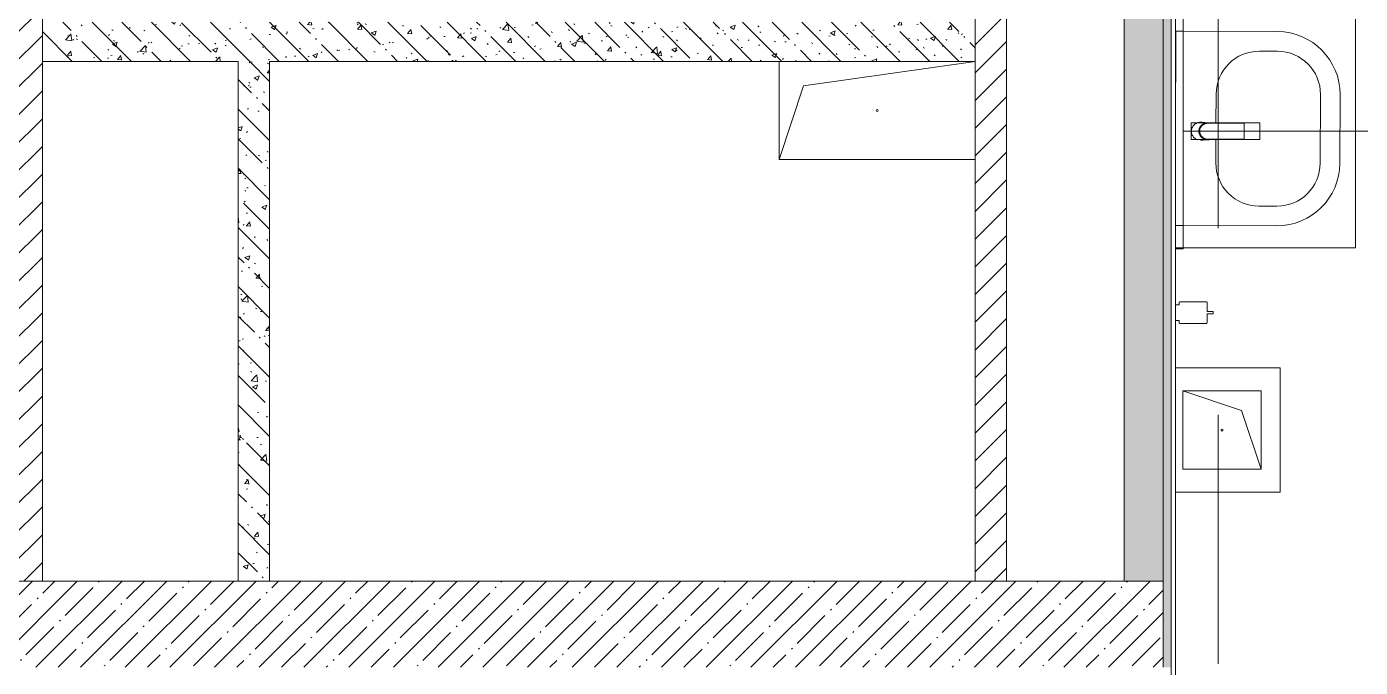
# Model space of a CAD drawing. Header units: millimetres. Extents: x 35840 to 252964, y -8553 to 29000.
# Drawn here: x 67520 to 70923, y 3760 to 5393 of the extents above; entities that cross this region are included whole.
import ezdxf

# ---------------------------------------------------------------- set-up
doc = ezdxf.new("R2010")
doc.units = ezdxf.units.MM
doc.linetypes.add('Осевая', pattern=[3175, 635, -476.25, 1587.5, -476.25])
for name, color, linetype, lineweight in [('0-1', 7, 'Continuous', 9), ('A-GENM', 7, 'Continuous', 9), ('I-FURN-IDEN', 7, 'Continuous', 9), ('I-WALL', 7, 'Continuous', 9), ('P-SANR-FIXT-2', 7, 'Continuous', 13), ('Оси-2', 7, 'Осевая', 9)]:
    doc.layers.add(name, color=color, linetype=linetype, lineweight=lineweight)
for name, color, linetype, lineweight, true_color in [('A-WALL-1', 9, 'Continuous', 9, 0x808080), ('I-FURN-1', 9, 'Continuous', 9, 0x808080), ('P-SANR-FIXT-1', 9, 'Continuous', 13, 0x808080)]:
    doc.layers.add(name, color=color, linetype=linetype, lineweight=lineweight, true_color=true_color)
pattern_1 = [(45, (600, 0), (-35.35534, 35.35534), [])]
pattern_2 = [(135, (600, 0), (-75.43415, -75.43415), [106.68, -17.78, 3.556, -17.78]), (135, (600, 75.39), (-75.43415, -75.43415), []), (50, (600, 0), (127.52922, -11.15758), [13.335, -146.685]), (355, (600, 0), (-24.66966, 133.74002), [10.668, -117.348]), (100.451, (610.63, -0.93), (102.85973, 122.58178), [11.333, -124.663]), (46.184, (600, 35.56), (189.75516, -29.43036), [20.002, -220.027]), (96.636, (615.81, 33.1), (166.1822, 173.1996), [17, -186.995]), (351.184, (600, 35.56), (166.18393, 173.1976), [16.002, -176.022]), (21, (617.78, 26.67), (106.13027, -71.58603), [13.335, -146.685]), (326, (617.78, 26.67), (43.26188, 128.93175), [10.668, -117.348]), (71.451, (626.62, 20.7), (149.39198, 57.34505), [11.333, -124.663]), (37.5, (600, 0), (2.162228, 59.188357), [3.353, -112.573, 3.353, -115.773, -117.792]), (37.5, (600, 0), (2.162228, 59.188357), [-235.052, 3.353, -114.44]), (7.5, (600, 0), (46.77386, 70.12615), [3.353, -64.567, 3.353, -109.906, -44.894]), (7.5, (600, 0), (46.77386, 70.12615), [-181.178, 3.353, -41.542]), (327.5, (560.35, 0), (94.91367, -4.010093), [3.353, -41.097, 3.353, -135.331, -184.023]), (327.5, (560.35, 0), (94.91367, -4.010093), [-183.134, 3.353, -180.67]), (317.5, (542.57, 0), (103.69057, 17.79882), [3.353, -54.432, 3.353, -88.748, -130.683]), (317.5, (542.57, 0), (103.69057, 17.79882), [-149.885, 3.353, -127.33])]

# ---------------------------------------------------------------- blocks, each defined once
blk = doc.blocks.new('GM_Отверстие прямоугольное _в плите_ - Отверстие-21604341-План расстановки мебели и оборудования 1 этажа в осях 12-23')
at = {"layer": 'A-GENM'}
for p, q in [((-100, -100), (-100, 100)), ((-100, 100), (100, 100)), ((100, 100), (-100, 100)), ((-100, 100), (-100, -100)), ((-50, 50), (100, 100)), ((100, 100), (100, -100)), ((100, -100), (100, 100)), ((-100, -100), (-50, 50)), ((100, -100), (-100, -100)), ((-100, -100), (100, -100))]:
    blk.add_line(p, q, dxfattribs=at)
for start, end in [(360, 180), (180, 360)]:
    blk.add_arc((0, 0), 2.5, start, end, dxfattribs=at)
blk = doc.blocks.new('GM_Отверстие прямоугольное _в плите_ - Отверстие-21608348-План расстановки мебели и оборудования 1 этажа в осях 12-23')
at = {"layer": 'A-GENM'}
for p, q in [((-250, -125), (-250, 125)), ((-250, 125), (-250, -125)), ((-187.5, 62.5), (250, 125)), ((-250, -125), (-187.5, 62.5)), ((250, -125), (-250, -125)), ((-250, -125), (250, -125))]:
    blk.add_line(p, q, dxfattribs=at)
for start, end in [(360, 180), (180, 360)]:
    blk.add_arc((0, 0), 2.5, start, end, dxfattribs=at)
blk = doc.blocks.new('зеркало круглое600д - 1_22д зеркало круглое d600-30456177-План расстановки мебели и оборудования 1 этажа в осях 12-23')
at = {"layer": 'I-FURN-1'}
for p, q in [((-300, 0), (-300, -20)), ((-300, -20), (300, -20)), ((300, -20), (-300, -20)), ((300, -20), (300, 0))]:
    blk.add_line(p, q, dxfattribs=at)
blk = doc.blocks.new('сифон - Для раковины-30610345-План расстановки мебели и оборудования 1 этажа в осях 12-23')
at = {"layer": 'P-SANR-FIXT-1'}
blk.add_line((200, -0.6), (200, -40), dxfattribs=at)
blk = doc.blocks.new('смеситель для раковины - Default-30607276-План расстановки мебели и оборудования 1 этажа в осях 12-23')
at = {"layer": '0-1'}
for p, q in [((-20.7, -16.7), (-20.7, -17.2)), ((-20.3, -15.8), (-20.3, -19.4)), ((20.3, -19.4), (20.3, -15.8)), ((20.8, -17.2), (20.8, -16.7)), ((22.8, -2.9), (21.7, -15.4)), ((-20.3, -111.8), (20.3, -111.8)), ((-21, -151.6), (21, -151.6))]:
    blk.add_line(p, q, dxfattribs=at)
at = {"layer": '0-1', "flags": 128}
for points in [[(-21.7, -15.4), (-22.3, -8.3), (-22.8, -2.9)], [(-21, -89.3), (-21, -88.6), (-21, -88.2), (-21, -88), (-21, -88)], [(21, -88.3), (21, -88.3), (21, -88.5), (21, -88.9), (21, -89.1)]]:
    blk.add_lwpolyline(points, dxfattribs=at)
at = {"layer": 'P-SANR-FIXT-1'}
for p, q in [((-21, -151.6), (-21, 23)), ((-21, 23), (21, 23)), ((21, 23), (21, -151.6)), ((-20.3, -109.7), (-20.3, -111.8)), ((-20.3, -111.8), (-20.3, -111.8)), ((20.3, -111.8), (20.3, -109.7)), ((20.3, -111.8), (20.3, -111.8)), ((21, -151.6), (-21, -151.6))]:
    blk.add_line(p, q, dxfattribs=at)
at = {"layer": 'P-SANR-FIXT-1', "flags": 128}
for points in [[(21.1, -17.1), (21.5, -12.3), (22, -7.6), (22.4, -2.9), (22.9, 1.8)], [(22.9, 1.8), (22.4, -2.9), (22, -7.6), (21.5, -12.3), (21.1, -17.1)], [(-20.3, -18.4), (-20.3, -17.1), (-20.3, -15.8)], [(-20.3, -109.7), (-20.3, -60.2), (-20.3, -19.4)], [(20.3, -15.8), (20.3, -17.1), (20.3, -18.4)], [(20.3, -19.4), (20.3, -60.2), (20.3, -109.7)], [(21, -17.1), (21, -16.6), (21, -16.1), (21, -15.6), (21, -15.1)], [(21, -37.9), (21, -32.7), (21, -27.5), (21, -22.3), (21, -17.1)], [(-21, -37.9), (-21, -91), (-21, -144)], [(21, -144), (21, -91), (21, -37.9)]]:
    blk.add_lwpolyline(points, dxfattribs=at)
at = {"layer": 'P-SANR-FIXT-1'}
for centre, major_axis, ratio, start_param, end_param in [((0, -17.2), (20.8, 0), 0.98634, 1.013087, 2.128653), ((-9809.3, -72.1), (9788.3, 0.5), 0.986286, 0.003489, 0.005645), ((0, -17.2), (-20.8, 0), 0.98634, 6.029227, 6.283185), ((0, -17.2), (20.8, 0), 0.98634, 3.141593, 3.222501), ((0, -17.2), (20.8, 0), 0.98634, 2.513274, 2.57608), ((0, -17.2), (20.8, 0), 0.98634, 0.56555, 0.628319), ((0, -17.2), (20.8, 0), 0.98634, 0, 0.254049), ((0, -17.2), (20.8, 0), 0.98634, 6.202274, 6.283185)]:
    blk.add_ellipse(centre, major_axis=major_axis, ratio=ratio, start_param=start_param, end_param=end_param, dxfattribs=at)
for points, knots in [([(-21.7, 7.4), (-21.2, 8.6), (-20.2, 11.1), (-18, 14.3), (-15.3, 17.2), (-12.2, 19.6), (-8.7, 21.4), (-5.4, 22.4), (-2.5, 22.9), (0.8, 23.1), (4.8, 22.7), (8.8, 21.3), (11.6, 19.8), (13.7, 18.4), (15.6, 16.8), (17.8, 14.5), (21.2, 9.7), (22.5, 5.1), (22.9, 1.8)], [0.1111111, 0.1111111, 0.1111111, 0.1111111, 0.1666667, 0.2222222, 0.2777778, 0.3333333, 0.3888889, 0.4444444, 0.4791667, 0.5138889, 0.5833333, 0.6527778, 0.6875, 0.7222222, 0.7569444, 0.7916667, 0.8611111, 1, 1, 1, 1]), ([(-21, -15), (-20.9, -13.9), (-20.5, -11.7), (-19.3, -8.4), (-17.6, -5.5), (-14.7, -1.9), (-10.1, 1.7), (-4.5, 3.5), (0, 3.8), (3.4, 3.6), (6.8, 2.8), (11.1, 0.9), (14.8, -1.9), (17.6, -5.5), (19.3, -8.5), (20.5, -11.7), (20.9, -14), (21, -15.1)], [0, 0, 0, 0, 0.055556, 0.111111, 0.166667, 0.222222, 0.333333, 0.444444, 0.5, 0.555556, 0.611111, 0.666667, 0.777778, 0.833333, 0.888889, 0.944444, 1, 1, 1, 1]), ([(-20.3, -15.8), (-20.3, -13.7), (-19.8, -10.7), (-17.9, -6.9), (-16.3, -4.7), (-14.8, -3.1), (-13, -1.5), (-11.1, -0.2), (-9, 0.8), (-7.3, 1.5), (-5.5, 2), (-3.5, 2.4), (-1.4, 2.7), (1, 2.7), (3.3, 2.5), (5.5, 2), (7.7, 1.3), (9.8, 0.4), (11.7, -0.6), (13.5, -1.9), (15.1, -3.4), (16.9, -5.4), (19.5, -9.5), (20.3, -13.2), (20.3, -15.8)], [0, 0, 0, 0, 0.111111, 0.166667, 0.222222, 0.25, 0.277778, 0.333333, 0.361111, 0.388889, 0.416667, 0.444444, 0.479167, 0.513889, 0.548611, 0.583333, 0.618056, 0.652778, 0.6875, 0.722222, 0.756944, 0.791667, 0.861111, 1, 1, 1, 1]), ([(-20.3, -19.4), (-20.3, -18.2), (-20.2, -15.9), (-19.3, -12.3), (-18, -9.6), (-16.8, -7.5), (-15.7, -6.1), (-14.5, -4.7), (-12.8, -3), (-9.4, -0.5), (-3.7, 1.7), (2.4, 1.7), (7.1, 0.4), (10.9, -1.5), (13.6, -3.7), (15.4, -5.7), (16.5, -7.1), (17.8, -9), (18.9, -11.5), (20, -15), (20.3, -17.7), (20.3, -19.4)], [0, 0, 0, 0, 0.055556, 0.111111, 0.166667, 0.194444, 0.222222, 0.25, 0.277778, 0.333333, 0.444444, 0.555556, 0.611111, 0.666667, 0.75, 0.770833, 0.791667, 0.833333, 0.875, 0.916667, 1, 1, 1, 1]), ([(-22.9, -0.3), (-22.8, -1.4), (-22.6, -3), (-22.4, -5.3), (-22.1, -7.6), (-21.9, -9.3), (-21.6, -11.8), (-21.5, -13.7), (-21.3, -15.4), (-21.2, -16.5), (-21.1, -17.1)], [0, 0, 0, 0, 0.2, 0.3, 0.4, 0.6, 0.7, 0.8, 0.9, 1, 1, 1, 1]), ([(-21.8, -13.9), (-21.9, -12.9), (-22, -10.9), (-22.2, -8.4), (-22.3, -6.9), (-22.4, -5.5), (-22.5, -4.4), (-22.6, -3.8), (-22.6, -3.6)], [0, 0, 0, 0, 0.125, 0.25, 0.375, 0.5, 0.625, 0.6821513, 0.6821513, 0.6821513, 0.6821513]), ([(-21, -88.1), (-21, -84.5), (-21, -78.9), (-21.1, -72.5), (-21.1, -68.8), (-21.1, -66.1), (-21.1, -63.2), (-21.1, -59.3), (-21.1, -54.3), (-21.2, -48.8), (-21.2, -44.2), (-21.2, -41), (-21.3, -38.7), (-21.3, -37), (-21.3, -35.6), (-21.3, -34.5), (-21.3, -33.4), (-21.4, -31.8), (-21.4, -30), (-21.4, -27.9), (-21.5, -25.2), (-21.5, -22.1), (-21.6, -18.9), (-21.7, -16.1), (-21.8, -14.6), (-21.8, -13.9)], [0, 0, 0, 0, 0.083333, 0.125, 0.145833, 0.166667, 0.1875, 0.208333, 0.25, 0.291667, 0.333333, 0.375, 0.416667, 0.458333, 0.479167, 0.5, 0.520833, 0.541667, 0.583333, 0.625, 0.666667, 0.75, 0.833333, 0.916667, 1, 1, 1, 1]), ([(21.8, -13.9), (21.8, -14.6), (21.7, -16.1), (21.6, -18.9), (21.5, -22.1), (21.5, -25.2), (21.4, -27.9), (21.4, -30), (21.4, -31.8), (21.3, -33.4), (21.3, -34.5), (21.3, -35.6), (21.3, -37), (21.3, -38.7), (21.3, -41), (21.2, -44.2), (21.2, -48.8), (21.2, -54.3), (21.1, -59.3), (21.1, -63.2), (21.1, -66.1), (21.1, -68.8), (21.1, -72.5), (21, -78.9), (21, -84.5), (21, -88.1)], [0, 0, 0, 0, 0.083333, 0.166667, 0.25, 0.333333, 0.375, 0.416667, 0.458333, 0.479167, 0.5, 0.520833, 0.541667, 0.583333, 0.625, 0.666667, 0.708333, 0.75, 0.791667, 0.8125, 0.833333, 0.854167, 0.875, 0.916667, 1, 1, 1, 1]), ([(22.9, -0.3), (22.9, -0.4), (22.9, -0.8), (22.8, -1.5), (22.7, -2.4), (22.6, -3.4), (22.5, -4.5), (22.4, -5.5), (22.2, -6.9), (22, -8.7), (21.8, -10.8), (21.6, -12.5), (21.4, -13.9), (21.3, -15), (21.2, -16), (21.1, -16.7), (21.1, -17.1)], [0, 0, 0, 0, 0.03125, 0.0625, 0.125, 0.1875, 0.25, 0.3125, 0.375, 0.5, 0.625, 0.75, 0.8125, 0.875, 0.9375, 1, 1, 1, 1]), ([(21.8, -13.9), (21.8, -15.1), (21.7, -16.8), (21.3, -18.6), (21.1, -19.2)], [0, 0, 0, 0, 0.1111111, 0.1793104, 0.1793104, 0.1793104, 0.1793104]), ([(22.9, -0.3), (22.9, -0.8), (22.8, -2), (22.6, -3.7), (22.4, -5.2), (22.3, -6.4), (22.2, -7.3), (22.2, -8.4), (22, -10), (21.9, -11.9), (21.8, -13.3), (21.8, -13.9)], [0, 0, 0, 0, 0.166667, 0.333333, 0.5, 0.583333, 0.666667, 0.75, 0.833333, 0.916667, 1, 1, 1, 1]), ([(-21, -144), (-21, -144.4), (-21, -145.2), (-21, -146.9), (-21, -148.7), (-21, -150.5), (-21, -151.5), (-21, -151.7), (-21, -151.6)], [0, 0, 0, 0, 0.0555556, 0.1111111, 0.2222222, 0.3333333, 0.4444444, 0.5555556, 0.5555556, 0.5555556, 0.5555556]), ([(21, -151.6), (21, -151.7), (21, -151.5), (21, -150.5), (21, -148.7), (21, -146.9), (21, -145.2), (21, -144.4), (21, -144)], [0.4444444, 0.4444444, 0.4444444, 0.4444444, 0.5555556, 0.6666667, 0.7777778, 0.8888889, 0.9444444, 1, 1, 1, 1])]:
    blk.add_open_spline(points, degree=3, knots=knots, dxfattribs=at)
for points in [[(22.9, 0.8), (22.9, 0.4), (22.9, 0.1), (22.9, -0.3)], [(-22.5, -5.4), (-22.8, -3.7), (-23, -2), (-22.9, -0.3)], [(-21.1, -19.2), (-21.5, -17.5), (-21.8, -15.7), (-21.8, -13.9)], [(-21, -15), (-21, -15.3), (-21.1, -16), (-21.1, -16.7), (-21.1, -17.1)], [(21, -15.1), (21, -15.4), (21.1, -16.1), (21.1, -16.7), (21.1, -17.1)], [(21.1, -17.1), (21.1, -18.8), (21.1, -22.3), (21.1, -27.5), (21, -32.7), (21, -36.1), (21, -37.9)], [(21.1, -17.1), (21.2, -15.7), (21.5, -12.9), (22, -8.7), (22.5, -4.5), (22.8, -1.7), (22.9, -0.3)], [(22.9, -0.3), (23, -2.6), (22.7, -4.8), (22.1, -7)]]:
    blk.add_open_spline(points, degree=3, dxfattribs=at)
blk = doc.blocks.new('TOY_Диспансер мыло - Дозатор Elegance new 11654 019001 хром-30615784-План расстановки мебели и оборудования 1 этажа в осях 12-23')
at = {"layer": 'A-GENM'}
for p, q in [((97.5, -84.7), (97.5, -17)), ((99.5, -15), (105, -15)), ((105, -15), (105, -5.5)), ((145, -5.5), (145, -15)), ((145, -15), (150.5, -15)), ((152.5, -17), (152.5, -84.7)), ((122.2, -86.7), (99.5, -86.7)), ((122.2, -101.6), (122.2, -86.7)), ((127.9, -101.6), (122.2, -101.6)), ((127.9, -86.7), (127.9, -101.6)), ((150.5, -86.7), (127.9, -86.7))]:
    blk.add_line(p, q, dxfattribs=at)
for centre, start, end in [((99.5, -17), 90, 180), ((150.5, -17), 0, 90), ((99.5, -84.7), 180, 270), ((150.5, -84.7), 270, 0)]:
    blk.add_arc(centre, 2, start, end, dxfattribs=at)
blk = doc.blocks.new('Plumbing_Drainage_hansgrohe_56248XXX-RainDrain-Point-Complete-set-po - 800 Stainless Steel Optic-V251-План расстановки мебели и оборудования 1 этажа в осях 12-23')
at = {"layer": 'P-SANR-FIXT-1'}
for p, q in [((158.5, 158.5), (-109, 158.5)), ((158.5, -158.5), (158.5, 158.5)), ((-109, -158.5), (158.5, -158.5))]:
    blk.add_line(p, q, dxfattribs=at)
blk = doc.blocks.new('Мебель_универсальная - 1_250-V253-План расстановки мебели и оборудования 1 этажа в осях 12-23')
at = {"layer": 'I-FURN-1'}
for p, q in [((300, 230), (-300, 230)), ((-300, 230), (-300, -230)), ((-300, -230), (-300, 230)), ((-300, 230), (300, 230)), ((300, -210), (300, 230)), ((300, 230), (300, -210)), ((-296.9, -230), (-300, -230)), ((-247.4, -230), (-296.9, -230)), ((-36.4, -230), (-246.4, -230)), ((300, -230), (243.1, -230)), ((300, -230), (300, -210)), ((300, -210), (300, -230))]:
    blk.add_line(p, q, dxfattribs=at)
blk = doc.blocks.new('Раковина SE09 - гибкая подводка_ 640х550х165 PN6_3_ ХВ_ГВ накидная гайка BP DN15_ К-гл_кон_ П DN 50-V272-План расстановки мебели и оборудования 1 этажа в осях 12-23')
at = {"layer": 'P-SANR-FIXT-1'}
for p, q in [((80, 420), (-95, 420)), ((-95, 370), (80, 370)), ((-255, 260), (-255, 19)), ((-205, 213.6), (-205, 260)), ((190, 260), (190, 213.6)), ((240, 21), (240, 260)), ((-21.4, 103.6), (-95, 103.6)), ((80, 103.6), (20.6, 103.6)), ((-255, 19), (-255, 0)), ((-255, 0), (-250.4, 0)), ((-249.4, 0), (0, 0)), ((240, 1), (240, 21))]:
    blk.add_line(p, q, dxfattribs=at)
for centre, radius, start, end in [((-95, 260), 160, 90, 180), ((80, 260), 160, 360, 90), ((-95, 260), 110, 90, 180), ((80, 260), 110, 360, 90), ((-95, 213.6), 110, 180, 270), ((80, 213.6), 110, 270, 360)]:
    blk.add_arc(centre, radius, start, end, dxfattribs=at)

msp = doc.modelspace()

# ---------------------------------------------------------------- hatches: boundary and pattern name
at = {"layer": 'I-WALL'}
h = msp.add_hatch(dxfattribs=at)
h.set_pattern_fill('FP_49', color=256, style=0, pattern_type=2)
h.set_pattern_definition(pattern_1)
h.paths.add_polyline_path([(67480, 3980), (67560, 3980), (67560, 7680), (67480, 7680), (67480, 4860.3)])
h = msp.add_hatch(dxfattribs=at)
h.set_pattern_fill('FP_49', color=256, style=0, pattern_type=2)
h.set_pattern_definition(pattern_1)
h.paths.add_polyline_path([(70020, 3980), (70020, 7680), (69940, 7680), (69940, 3980)])
h = msp.add_hatch(dxfattribs=at)
h.set_pattern_fill('FP_22', color=256, style=0, pattern_type=2)
h.set_pattern_definition(pattern_2)
h.paths.add_polyline_path([(70420, 3980), (70420, 7680), (70320, 7680), (70320, 3980), (70326.3, 3980)])
h = msp.add_hatch(dxfattribs=at)
h.set_pattern_fill('FP_85', color=256, style=0, pattern_type=2)
h.set_pattern_definition([(0, (600, 0), (121.92, 30.48), [10.058, -81.382, 10.058, -81.382, -487.68]), (0, (600, 0), (121.92, 30.48), [-182.88, 10.058, -172.822, 10.058, -81.382, -213.36]), (0, (600, 0), (121.92, 30.48), [-457.2, 10.058, -50.902, 10.058, -142.342]), (120, (645.72, 15.24), (-87.356454, 90.345817), [10.058, -81.382, 10.058, -81.382, -487.68]), (120, (645.72, 15.24), (-87.356454, 90.345817), [-182.88, 10.058, -172.822, 10.058, -81.382, -213.36]), (120, (645.72, 15.24), (-87.356454, 90.345817), [-457.2, 10.058, -50.902, 10.058, -142.342]), (240, (660.96, 76.2), (-34.563546, -120.825817), [10.058, -81.382, 10.058, -81.382, -487.68]), (240, (660.96, 76.2), (-34.563546, -120.825817), [-182.88, 10.058, -172.822, 10.058, -81.382, -213.36]), (240, (660.96, 76.2), (-34.563546, -120.825817), [-457.2, 10.058, -50.902, 10.058, -142.342])])
h.paths.add_polyline_path([(70440, 3760), (70440, 7680), (70420, 7680), (70420, 3760)])
h = msp.add_hatch(dxfattribs=at)
h.set_pattern_fill('FP_22', color=256, style=0, pattern_type=2)
h.set_pattern_definition(pattern_2)
h.paths.add_polyline_path([(69940, 5305), (69940, 5405), (67560, 5405), (67560, 5305), (68877, 5305)])
h = msp.add_hatch(dxfattribs=at)
h.set_pattern_fill('FP_22', color=256, style=0, pattern_type=2)
h.set_pattern_definition(pattern_2)
h.paths.add_polyline_path([(68140, 3980), (68140, 5305), (68060, 5305), (68060, 3980)])
h = msp.add_hatch(dxfattribs=at)
h.set_pattern_fill('FP_1', color=256, style=0, pattern_type=2)
h.set_pattern_definition([(45, (600, 0), (-57.02463, 57.02463), []), (45, (657.025, 0), (-57.02463, 57.02463), [100.806, -20.161, 3.353, -16.808])])
h.paths.add_polyline_path([(70326.3, 3760), (70420, 3760), (70420, 3980), (67080, 3980), (67080, 3760), (69145, 3760)])

# ---------------------------------------------------------------- linework, layer by layer
at = {"layer": 'A-WALL-1'}
for p, q in [((67560, 7680), (67560, 3980)), ((69940, 3980), (69940, 7680)), ((70020, 3980), (70020, 7680)), ((70320, 7680), (70320, 3980)), ((70420, 3760), (70420, 7680)), ((70440, 3740), (70440, 7649)), ((67560, 5305), (68060, 5305)), ((68060, 5305), (68060, 3980)), ((68140, 5305), (69940, 5305)), ((68140, 3980), (68140, 5305)), ((70420, 3980), (67080, 3980))]:
    msp.add_line(p, q, dxfattribs=at)
at = {"layer": 'I-FURN-IDEN'}
msp.add_line((70471, 5126.9), (71067.1, 5126.9), dxfattribs=at)
at = {"layer": 'I-WALL'}
msp.add_line((70451, 7660), (70451, 3729), dxfattribs=at)
at = {"layer": 'Оси-2'}
msp.add_line((70560, 593.7), (70560, 24898.1), dxfattribs=at)

# ---------------------------------------------------------------- block references
at = {"layer": 'A-GENM'}
msp.add_blockref('GM_Отверстие прямоугольное _в плите_ - Отверстие-21608348-План расстановки мебели и оборудования 1 этажа в осях 12-23', (69690, 5180), dxfattribs=at)
at = {"layer": 'A-GENM', "rotation": 270}
msp.add_blockref('GM_Отверстие прямоугольное _в плите_ - Отверстие-21604341-План расстановки мебели и оборудования 1 этажа в осях 12-23', (70570, 4365), dxfattribs=at)
at = {"layer": 'I-FURN-1'}
for name, p, rotation in [('Мебель_универсальная - 1_250-V253-План расстановки мебели и оборудования 1 этажа в осях 12-23', (70681, 5130), 270.0000000000001), ('зеркало круглое600д - 1_22д зеркало круглое d600-30456177-План расстановки мебели и оборудования 1 этажа в осях 12-23', (70451, 5126.9), 89.99999999999997)]:
    msp.add_blockref(name, p, dxfattribs=dict(at, rotation=rotation))
at = {"layer": 'P-SANR-FIXT-1'}
for name, p, rotation in [('Раковина SE09 - гибкая подводка_ 640х550х165 PN6_3_ ХВ_ГВ накидная гайка BP DN15_ К-гл_кон_ П DN 50-V272-План расстановки мебели и оборудования 1 этажа в осях 12-23', (70451, 5126.9), 269.7653426742156), ('сифон - Для раковины-30610345-План расстановки мебели и оборудования 1 этажа в осях 12-23', (70651, 5126.4), 180), ('смеситель для раковины - Default-30607276-План расстановки мебели и оборудования 1 этажа в осях 12-23', (70514.7, 5126.9), 90.00000000000091)]:
    msp.add_blockref(name, p, dxfattribs=dict(at, rotation=rotation))
msp.add_blockref('Plumbing_Drainage_hansgrohe_56248XXX-RainDrain-Point-Complete-set-po - 800 Stainless Steel Optic-V251-План расстановки мебели и оборудования 1 этажа в осях 12-23', (70560, 4365), dxfattribs=at)
at = {"layer": 'P-SANR-FIXT-2', "rotation": 89.99999999999987}
msp.add_blockref('TOY_Диспансер мыло - Дозатор Elegance new 11654 019001 хром-30615784-План расстановки мебели и оборудования 1 этажа в осях 12-23', (70445.5, 4539.4), dxfattribs=at)

doc.saveas('drawing.dxf')
